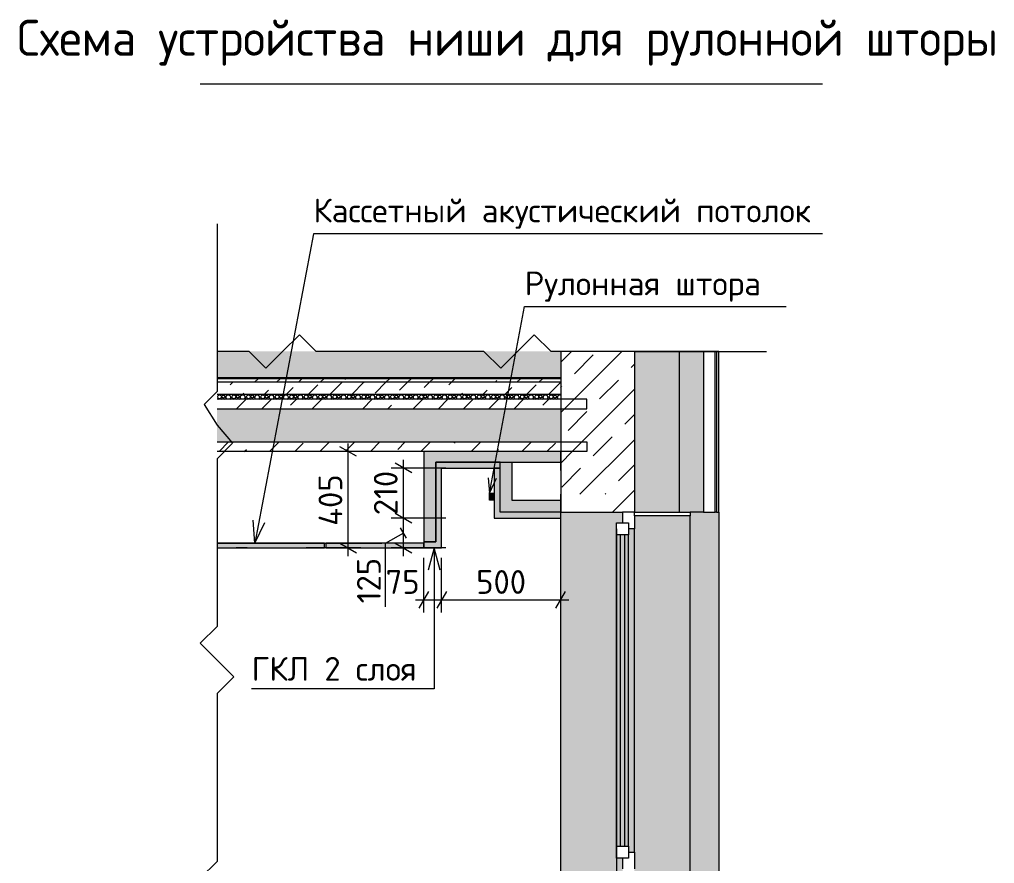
# Model space of a CAD drawing. Header units: millimetres. Extents: x -13069 to 207500, y -71366 to 56785.
# Drawn here: x 174235 to 182426, y -20155 to -13065 of the extents above; entities that cross this region are included whole.
import ezdxf

# ---------------------------------------------------------------- set-up
doc = ezdxf.new("R2010")
doc.units = ezdxf.units.MM
for name, color, linetype, true_color in [('PDF _Геометрия', 7, 'Continuous', 0x999999), ('PDF _зоны-номер помещения', 7, 'Continuous', 0xffffff), ('PDF _Сплошная заливка', 7, 'Continuous', 0xffffff)]:
    doc.layers.add(name, color=color, linetype=linetype, true_color=true_color)
doc.layers.add('PDF _Текст', color=7, linetype='Continuous')
doc.styles.add('PDF GOST Common', font='GOST_Common.ttf')
doc.styles.add('PDF ISOCPEUR', font='isocpeur.ttf')

msp = doc.modelspace()

# ---------------------------------------------------------------- hatches: boundary and pattern name
at = {"layer": 'PDF _Сплошная заливка', "transparency": 33554559}
for points in [[(178781.724, -16694.159), (178781.724, -16783.558), (177731.822, -16783.558), (177731.822, -17453.858), (177631.62, -17453.858), (177631.62, -16694.159)], [(178781.724, -17203.559), (178272.422, -17203.559), (178272.422, -16784.156), (178371.72, -16783.96), (178372.123, -17104.261), (178781.724, -17104.358)], [(178781.724, -21129.261), (178781.724, -17203.559), (179301.121, -17203.559), (179301.121, -17293.458), (179251.121, -17293.458), (179251.121, -20110.358), (179301.121, -20110.358), (179301.121, -21129.261)], [(179910.423, -21119.257), (179910.423, -21085.956), (179870.524, -21084.656), (179870.524, -17233.558), (179870.524, -17203.559), (180080.32, -17203.559), (180080.32, -21129.261), (179780.619, -21129.261), (179780.619, -21119.257)]]:
    msp.add_hatch(color=256, dxfattribs=at).paths.add_polyline_path(points)
at = {"layer": 'PDF _Сплошная заливка', "true_color": 0xcccccc, "transparency": 33554559}
for points in [[(178272.422, -16783.558), (178272.422, -16833.46), (177781.724, -16833.46), (177781.724, -17504.157), (177631.62, -17504.157), (177631.62, -17453.956), (177731.822, -17453.956), (177731.822, -16783.558)], [(178222.325, -17203.559), (178222.325, -16833.46), (178272.422, -16833.46), (178272.422, -17203.559), (178781.724, -17203.559), (178781.724, -17253.858), (178222.325, -17253.858)]]:
    msp.add_hatch(color=254, dxfattribs=at).paths.add_polyline_path(points)

# ---------------------------------------------------------------- linework, layer by layer
at = {"layer": 'PDF _Геометрия', "lineweight": 20}
for points in [[(175895.323, -14781.36), (175895.323, -16190.857), (175787.425, -16298.755), (175895.323, -16472.761), (176025.224, -16624.756), (175895.323, -16754.658), (175895.323, -18164.258), (175754.319, -18305.158), (175895.323, -18446.155), (176036.222, -18587.055), (175895.323, -18728.058), (175895.323, -20137.555), (175754.319, -20278.559), (175895.323, -20419.556), (176036.222, -20560.456), (175895.323, -20701.459), (175895.323, -22110.956), (175754.319, -22251.96), (175895.323, -22392.859), (176036.222, -22533.857), (175895.323, -22674.86), (175895.323, -24084.357)], [(180110.319, -15853.858), (178700.724, -15853.858), (178559.825, -15712.861), (178418.821, -15853.858), (178277.824, -15994.758), (178136.821, -15853.858), (176727.323, -15853.858), (176586.32, -15712.861), (176445.42, -15853.858), (176304.521, -15994.758), (176163.523, -15853.858), (175895.323, -15853.858)], [(178781.724, -16367.158), (178813.725, -16335.059), (178894.224, -16254.658), (179074.021, -16074.86), (179295.024, -15853.858)], [(178781.724, -15943.36), (178871.324, -15853.858)], [(178896.519, -16040.558), (179055.424, -15881.659)], [(179401.023, -15853.858), (180510.124, -15853.858)], [(179975.621, -15854.059), (179975.724, -15853.858)], [(179373.32, -15987.555), (179401.023, -15959.76)], [(176005.821, -16134.156), (176027.22, -16112.861)], [(176210.722, -16112.861), (176240.721, -16082.856)], [(176394.419, -16112.861), (176424.424, -16082.856)], [(176578.123, -16112.861), (176608.024, -16082.856)], [(176661.924, -16212.659), (176740.422, -16134.156)], [(176761.821, -16112.861), (176791.722, -16082.856)], [(176845.42, -16212.659), (176945.323, -16112.861)], [(176968.223, -16089.96), (176975.322, -16082.856)], [(177029.124, -16212.659), (177129.02, -16112.861), (177130.619, -16111.158)], [(177222.422, -16202.961), (177312.724, -16112.861), (177342.619, -16082.856)], [(177429.02, -16180.06), (177496.22, -16112.861), (177526.225, -16082.856)], [(177635.624, -16157.056), (177679.924, -16112.861), (177709.922, -16082.856)], [(177842.32, -16134.156), (177863.523, -16112.861), (177893.522, -16082.856)], [(178230.821, -16112.861), (178246.623, -16097.059)], [(178414.524, -16112.861), (178444.419, -16082.856)], [(178498.222, -16212.659), (178576.823, -16134.156)], [(178598.124, -16112.861), (178628.123, -16082.856)], [(178681.919, -16212.659), (178781.724, -16112.861)], [(179108.421, -16252.46), (179267.32, -16093.555)], [(175920.921, -16214.655), (175912.919, -16219.056), (175904.82, -16214.655)], [(175939.622, -16214.655), (175934.123, -16216.761), (175928.721, -16214.655)], [(175963.822, -16214.655), (175956.523, -16216.657), (175949.321, -16214.655)], [(175984.825, -16214.655), (175979.02, -16217.859), (175973.222, -16214.655)], [(176018.522, -16214.655), (176007.719, -16218.958), (175996.922, -16214.655)], [(176042.021, -16214.655), (176034.019, -16219.056), (176026.023, -16214.655)], [(176060.722, -16214.655), (176055.32, -16216.761), (176049.723, -16214.655)], [(176084.825, -16214.655), (176077.72, -16216.657), (176070.524, -16214.655)], [(176105.821, -16214.655), (176100.12, -16217.859), (176094.322, -16214.655)], [(176110.923, -16212.659), (176120.622, -16202.961)], [(176139.524, -16214.655), (176128.721, -16218.958), (176118.022, -16214.655)], [(176163.121, -16214.655), (176155.119, -16219.056), (176147.02, -16214.655)], [(176181.822, -16214.655), (176176.322, -16216.761), (176170.921, -16214.655)], [(176206.022, -16214.655), (176198.722, -16216.657), (176191.624, -16214.655)], [(176227.024, -16214.655), (176221.22, -16217.859), (176215.422, -16214.655)], [(176260.624, -16214.655), (176249.925, -16218.958), (176239.122, -16214.655)], [(176284.22, -16214.655), (176276.225, -16219.056), (176268.223, -16214.655)], [(176302.922, -16214.655), (176297.422, -16216.761), (176291.923, -16214.655)], [(176294.621, -16212.659), (176327.22, -16180.06)], [(176327.024, -16214.655), (176319.92, -16216.657), (176312.724, -16214.655)], [(176348.02, -16214.655), (176342.32, -16217.859), (176336.521, -16214.655)], [(176381.724, -16214.655), (176371.025, -16218.958), (176360.221, -16214.655)], [(176405.32, -16214.655), (176397.325, -16219.056), (176389.219, -16214.655)], [(176424.021, -16214.655), (176418.522, -16216.761), (176413.121, -16214.655)], [(176448.222, -16214.655), (176440.922, -16216.657), (176433.72, -16214.655)], [(176469.224, -16214.655), (176463.42, -16217.859), (176457.621, -16214.655)], [(176478.123, -16212.659), (176533.824, -16157.056)], [(176502.824, -16214.655), (176492.124, -16218.958), (176481.321, -16214.655)], [(176526.42, -16214.655), (176518.425, -16219.056), (176510.423, -16214.655)], [(176545.121, -16214.655), (176539.622, -16216.761), (176534.123, -16214.655)], [(176569.224, -16214.655), (176562.12, -16216.657), (176554.924, -16214.655)], [(176590.22, -16214.655), (176584.52, -16217.859), (176578.721, -16214.655)], [(176623.924, -16214.655), (176613.224, -16218.958), (176602.421, -16214.655)], [(176647.52, -16214.655), (176639.524, -16219.056), (176631.419, -16214.655)], [(176666.221, -16214.655), (176660.722, -16216.761), (176655.32, -16214.655)], [(176690.422, -16214.655), (176683.219, -16216.657), (176675.92, -16214.655)], [(176711.424, -16214.655), (176705.619, -16217.859), (176699.821, -16214.655)], [(176745.121, -16214.655), (176734.324, -16218.958), (176723.521, -16214.655)], [(176768.62, -16214.655), (176760.624, -16219.056), (176752.623, -16214.655)], [(176787.321, -16214.655), (176781.919, -16216.761), (176776.322, -16214.655)], [(176811.424, -16214.655), (176804.319, -16216.657), (176797.123, -16214.655)], [(176832.524, -16214.655), (176826.719, -16217.859), (176820.921, -16214.655)], [(176866.221, -16214.655), (176855.424, -16218.958), (176844.621, -16214.655)], [(176889.72, -16214.655), (176881.724, -16219.056), (176873.722, -16214.655)], [(176908.421, -16214.655), (176902.922, -16216.761), (176897.52, -16214.655)], [(176932.621, -16214.655), (176925.419, -16216.657), (176918.119, -16214.655)], [(176953.624, -16214.655), (176947.819, -16217.859), (176942.021, -16214.655)], [(176987.223, -16214.655), (176976.524, -16218.958), (176965.721, -16214.655)], [(177010.82, -16214.655), (177002.824, -16219.056), (176994.822, -16214.655)], [(177029.521, -16214.655), (177024.021, -16216.761), (177018.522, -16214.655)], [(177053.624, -16214.655), (177046.519, -16216.657), (177039.323, -16214.655)], [(177074.723, -16214.655), (177068.919, -16217.859), (177063.121, -16214.655)], [(177108.421, -16214.655), (177097.624, -16218.958), (177086.821, -16214.655)], [(177131.919, -16214.655), (177123.924, -16219.056), (177115.922, -16214.655)], [(177150.621, -16214.655), (177145.121, -16216.761), (177139.72, -16214.655)], [(177174.821, -16214.655), (177167.619, -16216.657), (177160.319, -16214.655)], [(177195.823, -16214.655), (177190.025, -16217.859), (177184.22, -16214.655)], [(177229.423, -16214.655), (177218.62, -16218.958), (177207.92, -16214.655)], [(177253.019, -16214.655), (177245.024, -16219.056), (177237.022, -16214.655)], [(177271.72, -16214.655), (177266.221, -16216.761), (177260.722, -16214.655)], [(177295.823, -16214.655), (177288.725, -16216.657), (177281.523, -16214.655)], [(177316.923, -16214.655), (177311.125, -16217.859), (177305.32, -16214.655)], [(177350.621, -16214.655), (177339.823, -16218.958), (177329.02, -16214.655)], [(177374.119, -16214.655), (177366.02, -16219.056), (177358.122, -16214.655)], [(177392.82, -16214.655), (177387.321, -16216.761), (177381.919, -16214.655)], [(177417.021, -16214.655), (177409.825, -16216.657), (177402.623, -16214.655)], [(177438.023, -16214.655), (177432.225, -16217.859), (177426.42, -16214.655)], [(177471.623, -16214.655), (177460.82, -16218.958), (177450.12, -16214.655)], [(177495.219, -16214.655), (177487.223, -16219.056), (177479.124, -16214.655)], [(177514.024, -16214.655), (177508.421, -16216.761), (177503.019, -16214.655)], [(177538.121, -16214.655), (177530.925, -16216.657), (177523.722, -16214.655)], [(177559.123, -16214.655), (177553.324, -16217.859), (177547.52, -16214.655)], [(177592.82, -16214.655), (177582.023, -16218.958), (177571.22, -16214.655)], [(177616.319, -16214.655), (177608.323, -16219.056), (177600.322, -16214.655)], [(177635.02, -16214.655), (177629.624, -16216.761), (177624.119, -16214.655)], [(177659.22, -16214.655), (177652.024, -16216.657), (177644.822, -16214.655)], [(177680.223, -16214.655), (177674.424, -16217.859), (177668.62, -16214.655)], [(177713.822, -16214.655), (177703.019, -16218.958), (177692.32, -16214.655)], [(177737.425, -16214.655), (177729.423, -16219.056), (177721.324, -16214.655)], [(177756.12, -16214.655), (177750.621, -16216.761), (177745.219, -16214.655)], [(177780.32, -16214.655), (177773.02, -16216.657), (177765.922, -16214.655)], [(177801.322, -16214.655), (177795.524, -16217.859), (177789.72, -16214.655)], [(177835.02, -16214.655), (177824.223, -16218.958), (177813.42, -16214.655)], [(177858.525, -16214.655), (177850.523, -16219.056), (177842.521, -16214.655)], [(177877.22, -16214.655), (177871.824, -16216.761), (177866.319, -16214.655)], [(177901.42, -16214.655), (177894.224, -16216.657), (177887.022, -16214.655)], [(177922.422, -16214.655), (177916.624, -16217.859), (177910.923, -16214.655)], [(177956.022, -16214.655), (177945.323, -16218.958), (177934.52, -16214.655)], [(177947.422, -16212.659), (177957.023, -16202.961)], [(177979.624, -16214.655), (177971.623, -16219.056), (177963.523, -16214.655)], [(177998.32, -16214.655), (177992.82, -16216.761), (177987.425, -16214.655)], [(178022.52, -16214.655), (178015.22, -16216.657), (178008.122, -16214.655)], [(178043.522, -16214.655), (178037.724, -16217.859), (178031.919, -16214.655)], [(178077.22, -16214.655), (178066.423, -16218.958), (178055.619, -16214.655)], [(178100.724, -16214.655), (178092.723, -16219.056), (178084.721, -16214.655)], [(178119.419, -16214.655), (178114.024, -16216.761), (178108.525, -16214.655)], [(178143.62, -16214.655), (178136.424, -16216.657), (178129.222, -16214.655)], [(178130.925, -16212.659), (178163.621, -16180.06)], [(178164.622, -16214.655), (178158.824, -16217.859), (178153.123, -16214.655)], [(178198.32, -16214.655), (178187.522, -16218.958), (178176.719, -16214.655)], [(178221.922, -16214.655), (178213.822, -16219.056), (178205.723, -16214.655)], [(178240.623, -16214.655), (178235.02, -16216.761), (178229.624, -16214.655)], [(178264.72, -16214.655), (178257.524, -16216.657), (178250.322, -16214.655)], [(178285.722, -16214.655), (178279.924, -16217.859), (178274.119, -16214.655)], [(178319.419, -16214.655), (178308.622, -16218.958), (178297.819, -16214.655)], [(178314.622, -16212.659), (178370.323, -16157.056)], [(178342.924, -16214.655), (178334.922, -16219.056), (178326.921, -16214.655)], [(178361.619, -16214.655), (178356.224, -16216.761), (178350.724, -16214.655)], [(178385.82, -16214.655), (178378.624, -16216.657), (178371.421, -16214.655)], [(178406.822, -16214.655), (178401.023, -16217.859), (178395.323, -16214.655)], [(178440.519, -16214.655), (178429.722, -16218.958), (178418.919, -16214.655)], [(178464.024, -16214.655), (178456.022, -16219.056), (178448.02, -16214.655)], [(178482.719, -16214.655), (178477.22, -16216.761), (178471.824, -16214.655)], [(178506.919, -16214.655), (178499.723, -16216.657), (178492.521, -16214.655)], [(178527.922, -16214.655), (178522.123, -16217.859), (178516.319, -16214.655)], [(178561.619, -16214.655), (178550.822, -16218.958), (178540.025, -16214.655)], [(178585.124, -16214.655), (178577.122, -16219.056), (178569.12, -16214.655)], [(178603.819, -16214.655), (178598.423, -16216.761), (178592.82, -16214.655)], [(178628.019, -16214.655), (178620.823, -16216.657), (178613.621, -16214.655)], [(178649.021, -16214.655), (178643.223, -16217.859), (178637.522, -16214.655)], [(178682.719, -16214.655), (178671.922, -16218.958), (178661.125, -16214.655)], [(178706.224, -16214.655), (178698.222, -16219.056), (178690.22, -16214.655)], [(178724.925, -16214.655), (178719.419, -16216.761), (178714.024, -16214.655)], [(178749.119, -16214.655), (178741.923, -16216.657), (178734.721, -16214.655)], [(178770.121, -16214.655), (178764.421, -16217.859), (178758.525, -16214.655)], [(178781.724, -16155.256), (178790.519, -16146.46)], [(178781.724, -16790.955), (178878.52, -16694.159), (178958.921, -16613.758), (179401.023, -16171.656)], [(175896.623, -16248.957), (175908.024, -16254.658)], [(175934.922, -16254.658), (175947.721, -16248.06), (175960.52, -16254.658)], [(175975.822, -16254.658), (175969.023, -16239.46), (175975.022, -16225.055), (175989.421, -16219.056), (176003.819, -16225.055), (176009.825, -16239.46), (176003.019, -16254.658)], [(176006.321, -16254.658), (176017.723, -16248.957), (176029.124, -16254.658)], [(176056.022, -16254.658), (176068.821, -16248.06), (176081.724, -16254.658)], [(176059.123, -16335.059), (176139.524, -16254.658)], [(176096.922, -16254.658), (176090.123, -16239.46), (176096.122, -16225.055), (176110.52, -16219.056), (176124.925, -16225.055), (176130.925, -16239.46), (176124.119, -16254.658)], [(176127.421, -16254.658), (176138.822, -16248.957), (176150.224, -16254.658)], [(176177.122, -16254.658), (176189.921, -16248.06), (176202.72, -16254.658)], [(176218.022, -16254.658), (176211.222, -16239.46), (176217.222, -16225.055), (176231.62, -16219.056), (176246.025, -16225.055), (176252.024, -16239.46), (176245.219, -16254.658)], [(176248.625, -16254.658), (176259.922, -16248.957), (176271.324, -16254.658)], [(176271.025, -16335.059), (176351.524, -16254.658)], [(176298.222, -16254.658), (176311.125, -16248.06), (176323.924, -16254.658)], [(176339.122, -16254.658), (176332.322, -16239.46), (176338.322, -16225.055), (176352.72, -16219.056), (176367.124, -16225.055), (176373.124, -16239.46), (176366.319, -16254.658)], [(176369.621, -16254.658), (176381.022, -16248.957), (176392.424, -16254.658)], [(176419.322, -16254.658), (176432.121, -16248.06), (176444.92, -16254.658)], [(176460.221, -16254.658), (176453.422, -16239.46), (176459.422, -16225.055), (176473.82, -16219.056), (176488.224, -16225.055), (176494.224, -16239.46), (176487.425, -16254.658)], [(176490.824, -16254.658), (176502.122, -16248.957), (176513.523, -16254.658)], [(176512.62, -16305.457), (176563.322, -16254.658)], [(176540.422, -16254.658), (176553.324, -16248.06), (176566.124, -16254.658)], [(176581.321, -16254.658), (176574.522, -16239.46), (176580.522, -16225.055), (176594.92, -16219.056), (176609.324, -16225.055), (176615.324, -16239.46), (176608.525, -16254.658)], [(176611.821, -16254.658), (176623.222, -16248.957), (176634.623, -16254.658)], [(176661.521, -16254.658), (176674.321, -16248.06), (176687.12, -16254.658)], [(176694.822, -16335.059), (176775.224, -16254.658)], [(176702.421, -16254.658), (176695.622, -16239.46), (176701.622, -16225.055), (176716.02, -16219.056), (176730.424, -16225.055), (176736.424, -16239.46), (176729.624, -16254.658)], [(176733.024, -16254.658), (176744.322, -16248.957), (176755.723, -16254.658)], [(176782.621, -16254.658), (176795.524, -16248.06), (176808.219, -16254.658)], [(176823.521, -16254.658), (176816.722, -16239.46), (176822.721, -16225.055), (176837.12, -16219.056), (176851.524, -16225.055), (176857.524, -16239.46), (176850.724, -16254.658)], [(176854.02, -16254.658), (176865.519, -16248.957), (176876.823, -16254.658)], [(176903.721, -16254.658), (176916.52, -16248.06), (176929.423, -16254.658)], [(176944.621, -16254.658), (176937.822, -16239.46), (176943.821, -16225.055), (176958.219, -16219.056), (176972.624, -16225.055), (176978.624, -16239.46), (176971.824, -16254.658)], [(176975.224, -16254.658), (176986.521, -16248.957), (176997.923, -16254.658)], [(177024.821, -16254.658), (177037.724, -16248.06), (177050.419, -16254.658)], [(177065.721, -16254.658), (177058.921, -16239.46), (177064.921, -16225.055), (177079.319, -16219.056), (177093.724, -16225.055), (177099.723, -16239.46), (177092.924, -16254.658)], [(177096.22, -16254.658), (177107.719, -16248.957), (177119.023, -16254.658)], [(177118.522, -16335.059), (177199.021, -16254.658)], [(177145.921, -16254.658), (177158.72, -16248.06), (177171.623, -16254.658)], [(177186.821, -16254.658), (177180.021, -16239.46), (177186.021, -16225.055), (177200.419, -16219.056), (177214.823, -16225.055), (177220.823, -16239.46), (177214.024, -16254.658)], [(177217.424, -16254.658), (177228.721, -16248.957), (177240.123, -16254.658)], [(177267.124, -16254.658), (177279.924, -16248.06), (177292.619, -16254.658)], [(177307.92, -16254.658), (177301.121, -16239.46), (177307.121, -16225.055), (177321.519, -16219.056), (177335.923, -16225.055), (177341.923, -16239.46), (177335.124, -16254.658)], [(177338.42, -16254.658), (177349.925, -16248.957), (177361.222, -16254.658)], [(177388.121, -16254.658), (177400.92, -16248.06), (177413.822, -16254.658)], [(177429.02, -16254.658), (177422.221, -16239.46), (177428.221, -16225.055), (177442.619, -16219.056), (177457.023, -16225.055), (177463.023, -16239.46), (177456.224, -16254.658)], [(177459.623, -16254.658), (177470.921, -16248.957), (177482.42, -16254.658)], [(177509.324, -16254.658), (177522.123, -16248.06), (177534.825, -16254.658)], [(177542.424, -16335.059), (177622.819, -16254.658)], [(177550.12, -16254.658), (177543.321, -16239.46), (177549.321, -16225.055), (177563.725, -16219.056), (177578.123, -16225.055), (177584.123, -16239.46), (177577.323, -16254.658)], [(177580.723, -16254.658), (177592.124, -16248.957), (177603.422, -16254.658)], [(177630.32, -16254.658), (177643.119, -16248.06), (177656.022, -16254.658)], [(177671.22, -16254.658), (177664.421, -16239.46), (177670.42, -16225.055), (177684.825, -16219.056), (177699.223, -16225.055), (177705.223, -16239.46), (177698.423, -16254.658)], [(177701.823, -16254.658), (177713.121, -16248.957), (177724.522, -16254.658)], [(177751.524, -16254.658), (177764.219, -16248.06), (177777.024, -16254.658)], [(177754.319, -16335.059), (177834.825, -16254.658)], [(177792.32, -16254.658), (177785.52, -16239.46), (177791.52, -16225.055), (177805.925, -16219.056), (177820.323, -16225.055), (177826.322, -16239.46), (177819.523, -16254.658)], [(177822.923, -16254.658), (177834.324, -16248.957), (177845.622, -16254.658)], [(177872.52, -16254.658), (177885.423, -16248.06), (177898.222, -16254.658)], [(177913.42, -16254.658), (177906.724, -16239.46), (177912.62, -16225.055), (177927.024, -16219.056), (177941.423, -16225.055), (177947.422, -16239.46), (177940.623, -16254.658)], [(177944.023, -16254.658), (177955.32, -16248.957), (177966.722, -16254.658)], [(177966.221, -16335.059), (178046.623, -16254.658)], [(177993.724, -16254.658), (178006.419, -16248.06), (178019.224, -16254.658)], [(178034.52, -16254.658), (178027.72, -16239.46), (178033.72, -16225.055), (178048.124, -16219.056), (178062.522, -16225.055), (178068.522, -16239.46), (178061.723, -16254.658)], [(178065.123, -16254.658), (178076.524, -16248.957), (178087.822, -16254.658)], [(178114.72, -16254.658), (178127.623, -16248.06), (178140.422, -16254.658)], [(178155.619, -16254.658), (178148.924, -16239.46), (178154.82, -16225.055), (178169.224, -16219.056), (178183.622, -16225.055), (178189.622, -16239.46), (178182.823, -16254.658)], [(178178.123, -16335.059), (178258.525, -16254.658)], [(178186.222, -16254.658), (178197.52, -16248.957), (178208.921, -16254.658)], [(178235.82, -16254.658), (178248.625, -16248.06), (178261.424, -16254.658)], [(178276.719, -16254.658), (178269.92, -16239.46), (178275.92, -16225.055), (178290.324, -16219.056), (178304.722, -16225.055), (178310.722, -16239.46), (178303.923, -16254.658)], [(178307.322, -16254.658), (178318.62, -16248.957), (178330.021, -16254.658)], [(178356.919, -16254.658), (178369.822, -16248.06), (178382.621, -16254.658)], [(178389.921, -16335.059), (178470.42, -16254.658)], [(178397.819, -16254.658), (178391.124, -16239.46), (178397.02, -16225.055), (178411.521, -16219.056), (178425.822, -16225.055), (178431.822, -16239.46), (178425.022, -16254.658)], [(178428.422, -16254.658), (178439.823, -16248.957), (178451.121, -16254.658)], [(178478.019, -16254.658), (178490.824, -16248.06), (178503.721, -16254.658)], [(178518.919, -16254.658), (178512.12, -16239.46), (178518.119, -16225.055), (178532.524, -16219.056), (178547.02, -16225.055), (178552.922, -16239.46), (178546.122, -16254.658)], [(178549.522, -16254.658), (178560.82, -16248.957), (178572.221, -16254.658)], [(178599.119, -16254.658), (178612.022, -16248.06), (178624.821, -16254.658)], [(178631.62, -16305.457), (178682.322, -16254.658)], [(178640.025, -16254.658), (178633.323, -16239.46), (178639.219, -16225.055), (178653.721, -16219.056), (178668.022, -16225.055), (178674.021, -16239.46), (178667.222, -16254.658)], [(178670.622, -16254.658), (178682.023, -16248.957), (178693.321, -16254.658)], [(178720.219, -16254.658), (178733.024, -16248.06), (178745.921, -16254.658)], [(178761.125, -16254.658), (178754.319, -16239.46), (178760.319, -16225.055), (178774.723, -16219.056), (178781.724, -16220.356)], [(177330.522, -16335.059), (177360.221, -16305.457)], [(178843.522, -16517.359), (179002.421, -16358.356)], [(179320.219, -16464.356), (179401.023, -16383.558)], [(175912.022, -16694.159), (175992.424, -16613.758)], [(176335.722, -16694.159), (176416.221, -16613.758)], [(176547.721, -16694.159), (176618.522, -16623.255)], [(176759.52, -16694.159), (176840.025, -16613.758)], [(176971.421, -16694.159), (177051.921, -16613.758)], [(177183.323, -16694.159), (177263.822, -16613.758)], [(177413.121, -16676.258), (177475.621, -16613.758)], [(177607.121, -16694.159), (177687.62, -16613.758)], [(177889.921, -16623.255), (177899.522, -16613.758)], [(178030.925, -16694.159), (178111.424, -16613.758)], [(178454.722, -16694.159), (178535.221, -16613.758)], [(178666.624, -16694.159), (178737.522, -16623.255)], [(178942.723, -17053.76), (179401.023, -16595.46)], [(179055.424, -16729.261), (179214.323, -16570.258)], [(176123.82, -16694.159), (176141.722, -16676.258)], [(178242.82, -16694.159), (178260.722, -16676.258)], [(178790.519, -16994.056), (178949.424, -16835.157)], [(179267.32, -16941.157), (179401.023, -16807.355)], [(179216.624, -17203.559), (179401.023, -17019.257)], [(179154.624, -17053.76), (179161.32, -17047.059)]]:
    msp.add_lwpolyline(points, dxfattribs=at)
at = {"layer": 'PDF _Геометрия', "color": 7, "lineweight": 13}
for points in [[(180980.424, -14864.557), (176705.223, -14864.557), (176212.822, -17463.856), (176198.423, -17271.058)], [(178172.819, -16914.258), (178182.524, -17043.158), (178479.124, -15477.057), (180676.622, -15477.057)], [(178781.724, -15853.858), (178781.724, -16074.86), (178781.724, -16080.86), (178781.724, -16082.856), (178781.724, -16112.861), (178781.724, -16212.659)], [(179401.023, -15853.858), (179401.023, -16074.86), (179401.023, -17203.559), (179301.121, -17203.559)], [(179870.524, -21084.656), (179870.524, -17233.558), (179401.023, -17233.558), (179401.023, -17203.559), (179780.619, -17203.559), (179780.619, -16074.86), (179780.619, -15853.858)], [(179980.424, -15853.858), (179980.424, -17203.559), (180080.32, -17203.559), (180080.32, -16074.86), (180080.32, -15853.858)], [(180090.324, -15853.858), (180090.324, -16074.86), (180090.324, -17203.559), (180110.319, -17203.559), (180110.319, -16074.86), (180110.319, -15853.858)], [(178781.724, -16074.86), (175895.323, -16074.86)], [(178781.724, -16080.86), (175895.323, -16080.86)], [(178781.724, -16082.856), (175895.323, -16082.856)], [(178781.724, -16112.861), (175895.323, -16112.861)], [(175895.323, -16212.659), (178781.724, -16212.659), (178781.724, -16214.655), (178781.724, -16254.658), (178781.724, -17203.559), (179301.121, -17203.559), (179301.121, -17293.458), (179351.121, -17293.458), (179351.121, -17343.458), (179351.121, -17393.36)], [(178781.724, -16214.655), (175895.323, -16214.655)], [(175895.323, -16335.059), (179001.42, -16335.059), (179001.42, -16254.658), (178781.724, -16254.658), (175895.323, -16254.658)], [(175895.323, -16613.758), (179001.42, -16613.758), (179001.42, -16694.159), (175895.323, -16694.159)], [(176997.422, -17572.657), (176997.422, -17504.157), (176997.422, -16694.159), (176997.422, -16625.66)], [(177102.525, -16694.159), (176643.425, -16694.159)], [(177067.424, -16734.656), (176927.323, -16653.76)], [(178781.724, -16694.159), (177631.62, -16694.159), (177631.62, -17455.06)], [(177461.924, -17572.657), (177461.924, -17504.157), (177461.924, -17253.858), (177461.924, -16833.46), (177461.924, -16764.96)], [(177731.822, -16783.558), (177731.822, -17453.956), (177631.62, -17453.956), (177731.822, -17453.956), (177731.822, -16783.558), (177731.822, -17433.96)], [(177631.62, -17453.858), (177631.62, -17504.157), (177781.724, -17504.157), (177781.724, -16833.46), (178272.422, -16833.46), (178272.422, -16783.558), (177731.822, -16783.558)], [(177731.822, -16783.558), (178781.724, -16783.558)], [(179401.023, -23289.46), (179401.023, -22667.56), (179401.023, -21129.261), (179301.121, -21129.261), (178781.724, -21129.261), (178781.724, -17203.559), (178272.422, -17203.559), (178272.422, -16833.46), (178222.325, -16833.46), (178222.325, -17203.559), (178222.325, -17253.858), (178781.724, -17253.858), (178781.724, -17203.559), (178272.422, -17203.559), (178272.422, -16784.156), (178371.72, -16783.96), (178372.123, -17104.261), (178781.724, -17104.358), (178781.724, -17203.559)], [(178781.724, -16853.455), (178781.724, -16803.559), (178781.724, -16714.161)], [(177815.922, -16833.46), (177356.822, -16833.46)], [(177532.023, -16873.957), (177391.819, -16793.061)], [(177731.822, -17453.956), (177631.62, -17453.956), (177631.62, -17504.157), (177781.724, -17504.157), (177781.724, -16833.46)], [(178182.524, -17043.158), (178243.223, -16917.158)], [(179251.121, -17343.458), (179251.121, -21129.358), (179287.223, -21129.358), (179173.222, -21269.159), (178781.724, -21269.159), (178781.724, -17053.76)], [(177815.922, -17253.858), (177356.822, -17253.858)], [(177391.819, -17213.355), (177532.023, -17294.257)], [(179401.023, -17233.558), (179401.023, -17343.458)], [(179780.619, -17203.559), (179870.524, -17203.559), (179870.524, -17233.558)], [(179980.424, -17203.559), (179870.524, -17203.559)], [(180090.324, -17203.559), (180080.32, -17203.559)], [(180110.319, -17203.559), (180110.319, -21129.261), (180090.324, -21129.261), (180090.324, -22667.56), (180090.324, -23289.46)], [(176212.822, -17463.856), (176296.72, -17289.655)], [(177486.924, -17422.358), (177436.924, -17335.657)], [(179301.121, -20110.358), (179251.121, -20110.358), (179251.121, -20010.456), (179251.121, -20009.559), (179251.121, -19996.857), (179251.121, -19925.855), (179251.121, -19812.36), (179251.121, -19741.358), (179251.121, -19627.857), (179251.121, -19556.861), (179251.121, -19484.357), (179251.121, -17919.556), (179251.121, -17847.059), (179251.121, -17776.056), (179251.121, -17662.555), (179251.121, -17591.559), (179251.121, -17478.058), (179251.121, -17407.056), (179251.121, -17394.361), (179251.121, -17393.36), (179251.121, -17293.458), (179301.121, -17293.458)], [(179351.121, -20010.456), (179351.121, -20060.456), (179401.023, -20060.456), (179401.023, -17343.458), (179351.121, -17343.458)], [(177461.924, -17378.956), (177308.525, -17467.56), (177308.525, -17561.457), (177308.525, -17998.255)], [(179251.121, -20010.456), (179351.121, -20010.456), (179351.121, -20009.559), (179351.121, -19996.857), (179351.121, -19925.855), (179351.121, -19812.36), (179351.121, -19741.358), (179351.121, -19627.857), (179351.121, -19556.861), (179351.121, -19484.357), (179351.121, -17919.556), (179351.121, -17847.059), (179351.121, -17776.056), (179351.121, -17662.555), (179351.121, -17591.559), (179351.121, -17478.058), (179351.121, -17407.056), (179351.121, -17394.361), (179351.121, -17393.36), (179251.121, -17393.36)], [(179281.12, -17393.36), (179281.12, -20010.456)], [(179321.122, -20010.456), (179321.122, -17393.36)], [(175895.323, -17504.157), (176798.124, -17504.157), (176798.124, -17463.856), (175895.323, -17463.856), (177279.521, -17463.856)], [(176149.119, -17504.157), (176055.424, -17504.157)], [(177769.322, -17690.955), (177719.224, -17504.157), (177719.224, -18688.056), (177564.323, -18688.056), (176185.82, -18688.056)], [(177102.525, -17504.157), (176643.425, -17504.157)], [(176927.323, -17463.66), (177067.424, -17544.556)], [(177815.922, -17504.157), (177356.822, -17504.157)], [(177391.819, -17463.66), (177532.023, -17544.556)], [(177719.224, -17504.157), (177669.224, -17690.955)], [(177631.62, -18045.46), (177631.62, -17586.359)], [(177781.724, -18045.46), (177781.724, -17586.359)], [(178781.724, -18045.46), (178781.724, -17586.359)], [(177672.02, -17870.258), (177591.124, -18010.358)], [(177822.221, -17870.258), (177741.221, -18010.358)], [(178741.221, -18010.358), (178822.221, -17870.258)], [(177563.121, -17940.357), (177631.62, -17940.357), (177781.724, -17940.357), (178781.724, -17940.357), (178850.322, -17940.357)], [(179351.121, -20060.456), (179351.121, -20110.358), (179301.121, -20110.358), (179301.121, -20200.257)], [(179401.023, -20060.456), (179401.023, -20200.257)]]:
    msp.add_lwpolyline(points, dxfattribs=at)
at = {"layer": 'PDF _Геометрия', "lineweight": 20}
for points in [[(175931.919, -16235.358), (175927.323, -16246.558), (175916.124, -16251.258), (175904.82, -16246.558), (175900.224, -16235.358), (175904.82, -16224.061), (175916.124, -16219.459), (175927.323, -16224.061)], [(175960.82, -16232.355), (175957.121, -16241.456), (175948.124, -16245.16), (175939.024, -16241.456), (175935.319, -16232.355), (175939.024, -16223.359), (175948.124, -16219.66), (175957.121, -16223.359)], [(176053.123, -16235.358), (176048.423, -16246.558), (176037.223, -16251.258), (176026.023, -16246.558), (176021.324, -16235.358), (176026.023, -16224.061), (176037.223, -16219.459), (176048.423, -16224.061)], [(176081.919, -16232.355), (176078.221, -16241.456), (176069.224, -16245.16), (176060.221, -16241.456), (176056.419, -16232.355), (176060.221, -16223.359), (176069.224, -16219.66), (176078.221, -16223.359)], [(176174.119, -16235.358), (176169.523, -16246.558), (176158.323, -16251.258), (176147.02, -16246.558), (176142.424, -16235.358), (176147.02, -16224.061), (176158.323, -16219.459), (176169.523, -16224.061)], [(176203.019, -16232.355), (176199.321, -16241.456), (176190.324, -16245.16), (176181.224, -16241.456), (176177.525, -16232.355), (176181.224, -16223.359), (176190.324, -16219.66), (176199.321, -16223.359)], [(176295.323, -16235.358), (176290.623, -16246.558), (176279.423, -16251.258), (176268.223, -16246.558), (176263.523, -16235.358), (176268.223, -16224.061), (176279.423, -16219.459), (176290.623, -16224.061)], [(176324.223, -16232.355), (176320.42, -16241.456), (176311.424, -16245.16), (176302.421, -16241.456), (176298.625, -16232.355), (176302.421, -16223.359), (176311.424, -16219.66), (176320.42, -16223.359)], [(176416.423, -16235.358), (176411.723, -16246.558), (176400.523, -16251.258), (176389.219, -16246.558), (176384.623, -16235.358), (176389.219, -16224.061), (176400.523, -16219.459), (176411.723, -16224.061)], [(176445.219, -16232.355), (176441.52, -16241.456), (176432.524, -16245.16), (176423.423, -16241.456), (176419.725, -16232.355), (176423.423, -16223.359), (176432.524, -16219.66), (176441.52, -16223.359)], [(176537.522, -16235.358), (176532.823, -16246.558), (176521.623, -16251.258), (176510.423, -16246.558), (176505.723, -16235.358), (176510.423, -16224.061), (176521.623, -16219.459), (176532.823, -16224.061)], [(176566.423, -16232.355), (176562.62, -16241.456), (176553.52, -16245.16), (176544.621, -16241.456), (176540.824, -16232.355), (176544.621, -16223.359), (176553.52, -16219.66), (176562.62, -16223.359)], [(176658.622, -16235.358), (176653.923, -16246.558), (176642.723, -16251.258), (176631.419, -16246.558), (176626.823, -16235.358), (176631.419, -16224.061), (176642.723, -16219.459), (176653.923, -16224.061)], [(176687.425, -16232.355), (176683.72, -16241.456), (176674.723, -16245.16), (176665.623, -16241.456), (176661.924, -16232.355), (176665.623, -16223.359), (176674.723, -16219.66), (176683.72, -16223.359)], [(176779.722, -16235.358), (176775.022, -16246.558), (176763.822, -16251.258), (176752.623, -16246.558), (176747.923, -16235.358), (176752.623, -16224.061), (176763.822, -16219.459), (176775.022, -16224.061)], [(176808.622, -16232.355), (176804.82, -16241.456), (176795.719, -16245.16), (176786.821, -16241.456), (176783.024, -16232.355), (176786.821, -16223.359), (176795.719, -16219.66), (176804.82, -16223.359)], [(176900.822, -16235.358), (176896.122, -16246.558), (176884.922, -16251.258), (176873.722, -16246.558), (176869.023, -16235.358), (176873.722, -16224.061), (176884.922, -16219.459), (176896.122, -16224.061)], [(176929.624, -16232.355), (176925.92, -16241.456), (176916.923, -16245.16), (176907.823, -16241.456), (176904.124, -16232.355), (176907.823, -16223.359), (176916.923, -16219.66), (176925.92, -16223.359)], [(177021.922, -16235.358), (177017.222, -16246.558), (177006.022, -16251.258), (176994.822, -16246.558), (176990.123, -16235.358), (176994.822, -16224.061), (177006.022, -16219.459), (177017.222, -16224.061)], [(177050.822, -16232.355), (177047.02, -16241.456), (177037.919, -16245.16), (177028.923, -16241.456), (177025.224, -16232.355), (177028.923, -16223.359), (177037.919, -16219.66), (177047.02, -16223.359)], [(177143.022, -16235.358), (177138.322, -16246.558), (177127.122, -16251.258), (177115.922, -16246.558), (177111.222, -16235.358), (177115.922, -16224.061), (177127.122, -16219.459), (177138.322, -16224.061)], [(177171.824, -16232.355), (177168.119, -16241.456), (177159.123, -16245.16), (177150.022, -16241.456), (177146.324, -16232.355), (177150.022, -16223.359), (177159.123, -16219.66), (177168.119, -16223.359)], [(177264.122, -16235.358), (177259.422, -16246.558), (177248.222, -16251.258), (177237.022, -16246.558), (177232.322, -16235.358), (177237.022, -16224.061), (177248.222, -16219.459), (177259.422, -16224.061)], [(177293.022, -16232.355), (177289.219, -16241.456), (177280.223, -16245.16), (177271.22, -16241.456), (177267.424, -16232.355), (177271.22, -16223.359), (177280.223, -16219.66), (177289.219, -16223.359)], [(177385.221, -16235.358), (177380.619, -16246.558), (177369.322, -16251.258), (177358.122, -16246.558), (177353.422, -16235.358), (177358.122, -16224.061), (177369.322, -16219.459), (177380.619, -16224.061)], [(177414.024, -16232.355), (177410.319, -16241.456), (177401.322, -16245.16), (177392.32, -16241.456), (177388.523, -16232.355), (177392.32, -16223.359), (177401.322, -16219.66), (177410.319, -16223.359)], [(177506.321, -16235.358), (177501.622, -16246.558), (177490.422, -16251.258), (177479.222, -16246.558), (177474.522, -16235.358), (177479.222, -16224.061), (177490.422, -16219.459), (177501.622, -16224.061)], [(177535.221, -16232.355), (177531.419, -16241.456), (177522.422, -16245.16), (177513.322, -16241.456), (177509.623, -16232.355), (177513.322, -16223.359), (177522.422, -16219.66), (177531.419, -16223.359)], [(177627.421, -16235.358), (177622.819, -16246.558), (177611.521, -16251.258), (177600.322, -16246.558), (177595.622, -16235.358), (177600.322, -16224.061), (177611.521, -16219.459), (177622.819, -16224.061)], [(177656.224, -16232.355), (177652.525, -16241.456), (177643.522, -16245.16), (177634.52, -16241.456), (177630.723, -16232.355), (177634.52, -16223.359), (177643.522, -16219.66), (177652.525, -16223.359)], [(177748.521, -16235.358), (177743.821, -16246.558), (177732.621, -16251.258), (177721.421, -16246.558), (177716.722, -16235.358), (177721.421, -16224.061), (177732.621, -16219.459), (177743.821, -16224.061)], [(177777.421, -16232.355), (177773.625, -16241.456), (177764.622, -16245.16), (177755.522, -16241.456), (177751.823, -16232.355), (177755.522, -16223.359), (177764.622, -16219.66), (177773.625, -16223.359)], [(177869.621, -16235.358), (177865.025, -16246.558), (177853.721, -16251.258), (177842.521, -16246.558), (177837.822, -16235.358), (177842.521, -16224.061), (177853.721, -16219.459), (177865.025, -16224.061)], [(177898.521, -16232.355), (177894.725, -16241.456), (177885.722, -16245.16), (177876.719, -16241.456), (177872.923, -16232.355), (177876.719, -16223.359), (177885.722, -16219.66), (177894.725, -16223.359)], [(177990.721, -16235.358), (177986.021, -16246.558), (177974.821, -16251.258), (177963.621, -16246.558), (177958.921, -16235.358), (177963.621, -16224.061), (177974.821, -16219.459), (177986.021, -16224.061)], [(178019.621, -16232.355), (178015.824, -16241.456), (178006.822, -16245.16), (177997.721, -16241.456), (177994.023, -16232.355), (177997.721, -16223.359), (178006.822, -16219.66), (178015.824, -16223.359)], [(178111.821, -16235.358), (178107.225, -16246.558), (178095.921, -16251.258), (178084.721, -16246.558), (178080.119, -16235.358), (178084.721, -16224.061), (178095.921, -16219.459), (178107.225, -16224.061)], [(178140.721, -16232.355), (178136.924, -16241.456), (178127.922, -16245.16), (178118.919, -16241.456), (178115.22, -16232.355), (178118.919, -16223.359), (178127.922, -16219.66), (178136.924, -16223.359)], [(178232.92, -16235.358), (178228.221, -16246.558), (178217.021, -16251.258), (178205.821, -16246.558), (178201.121, -16235.358), (178205.821, -16224.061), (178217.021, -16219.459), (178228.221, -16224.061)], [(178261.723, -16232.355), (178258.024, -16241.456), (178249.021, -16245.16), (178239.921, -16241.456), (178236.222, -16232.355), (178239.921, -16223.359), (178249.021, -16219.66), (178258.024, -16223.359)], [(178354.02, -16235.358), (178349.424, -16246.558), (178338.121, -16251.258), (178326.921, -16246.558), (178322.325, -16235.358), (178326.921, -16224.061), (178338.121, -16219.459), (178349.424, -16224.061)], [(178382.92, -16232.355), (178379.222, -16241.456), (178370.121, -16245.16), (178361.125, -16241.456), (178357.322, -16232.355), (178361.125, -16223.359), (178370.121, -16219.66), (178379.222, -16223.359)], [(178475.12, -16235.358), (178470.42, -16246.558), (178459.22, -16251.258), (178448.02, -16246.558), (178443.321, -16235.358), (178448.02, -16224.061), (178459.22, -16219.459), (178470.42, -16224.061)], [(178503.923, -16232.355), (178500.224, -16241.456), (178491.221, -16245.16), (178482.121, -16241.456), (178478.422, -16232.355), (178482.121, -16223.359), (178491.221, -16219.66), (178500.224, -16223.359)], [(178596.22, -16235.358), (178591.624, -16246.558), (178580.32, -16251.258), (178569.12, -16246.558), (178564.524, -16235.358), (178569.12, -16224.061), (178580.32, -16219.459), (178591.624, -16224.061)], [(178625.12, -16232.355), (178621.421, -16241.456), (178612.321, -16245.16), (178603.324, -16241.456), (178599.522, -16232.355), (178603.324, -16223.359), (178612.321, -16219.66), (178621.421, -16223.359)], [(178717.32, -16235.358), (178712.62, -16246.558), (178701.42, -16251.258), (178690.22, -16246.558), (178685.52, -16235.358), (178690.22, -16224.061), (178701.42, -16219.459), (178712.62, -16224.061)], [(178746.22, -16232.355), (178742.424, -16241.456), (178733.421, -16245.16), (178724.321, -16241.456), (178720.622, -16232.355), (178724.321, -16223.359), (178733.421, -16219.66), (178742.424, -16223.359)]]:
    msp.add_lwpolyline(points, close=True, dxfattribs=at)
at = {"layer": 'PDF _Геометрия', "color": 7, "lineweight": 13}
for points in [[(178781.724, -16694.159), (177631.62, -16694.159), (177631.62, -17453.858), (177731.822, -17453.858), (177731.822, -16783.558), (178781.724, -16783.558)], [(178182.524, -17043.158), (178222.325, -17043.158), (178222.325, -17103.559), (178182.524, -17103.559)], [(177631.62, -17463.856), (176808.122, -17463.856), (176808.122, -17504.157), (177631.62, -17504.157)]]:
    msp.add_lwpolyline(points, close=True, dxfattribs=at)
at = {"layer": 'PDF _зоны-номер помещения', "color": 7, "lineweight": 13}
msp.add_lwpolyline([(175754.319, -13606.458), (180980.424, -13606.458)], dxfattribs=at)
at = {"layer": 'PDF _Сплошная заливка', "lineweight": 0, "transparency": 33554559}
for points in [[(178781.724, -16074.86), (175895.323, -16074.86), (178781.724, -15853.858), (175895.323, -15853.858)], [(175895.323, -16335.456), (175895.323, -16335.157), (178781.724, -16335.456), (178781.724, -16335.157)], [(178781.724, -16335.456), (178781.724, -16394.159), (175895.323, -16335.456), (175895.323, -16394.159)], [(175895.323, -16474.457), (175895.323, -16394.159), (178781.724, -16474.457), (178781.724, -16394.159)], [(175895.323, -16554.658), (175895.323, -16474.457), (178781.724, -16554.658), (178781.724, -16474.457)], [(175895.323, -16613.355), (175895.323, -16554.658), (178781.724, -16613.355), (178781.724, -16554.658)], [(178781.724, -16613.355), (178781.724, -16613.758), (175895.323, -16613.355), (175895.323, -16613.758)], [(179870.524, -21084.656), (179401.023, -21069.361), (179870.524, -17233.558), (179401.023, -17233.558)], [(180090.324, -21129.261), (180080.32, -21129.261), (180090.324, -17203.559), (180080.32, -17203.559)], [(180110.319, -21129.261), (180090.324, -21129.261), (180110.319, -17203.559), (180090.324, -17203.559)], [(179351.121, -17343.458), (179401.023, -17343.458), (179351.121, -20060.456), (179401.023, -20060.456)], [(179351.121, -20010.456), (179251.121, -20010.456), (179351.121, -17393.36), (179251.121, -17393.36)], [(176798.124, -17463.856), (176798.124, -17504.157), (175895.323, -17463.856), (175895.323, -17504.157)], [(177631.62, -17463.856), (177631.62, -17504.157), (176808.122, -17463.856), (176808.122, -17504.157)]]:
    msp.add_solid(points, dxfattribs=at)
at = {"layer": 'PDF _Сплошная заливка', "color": 253, "lineweight": 0, "true_color": 0xaaaaaa, "transparency": 33554559}
for points in [[(179401.023, -15853.858), (179780.619, -15853.858), (179401.023, -17203.559), (179780.619, -17203.559)], [(179980.424, -15853.858), (179980.424, -17203.559), (179780.619, -15853.858), (179780.619, -17203.559)]]:
    msp.add_solid(points, dxfattribs=at)
at = {"layer": 'PDF _Сплошная заливка', "color": 253, "lineweight": 0, "true_color": 0x999999, "transparency": 33554559}
for points in [[(178781.724, -16074.86), (178781.724, -16080.86), (175895.323, -16074.86), (175895.323, -16080.86)], [(175895.323, -16214.655), (175895.323, -16212.659), (178781.724, -16214.655), (178781.724, -16212.659)]]:
    msp.add_solid(points, dxfattribs=at)
at = {"layer": 'PDF _Сплошная заливка', "color": 9, "lineweight": 0, "true_color": 0xb8c4d1, "transparency": 33554559}
msp.add_solid([(178182.524, -17043.158), (178222.325, -17043.158), (178182.524, -17103.559), (178222.325, -17103.559)], dxfattribs=at)

# ---------------------------------------------------------------- texts
at = {"layer": 'PDF _Текст', "attachment_point": 4}
for s, insert, char_height, style in [('Схема устройства ниши для рулонной шторы', (174214.004, -13259.747), 303.01366, 'PDF GOST Common'), ('Кассетный акустический потолок', (176704.963, -14696.482), 199.59645, 'PDF ISOCPEUR'), ('Рулонная штора', (178479.077, -15309.255), 199.59645, 'PDF ISOCPEUR'), ('75', (177311.383, -17790.344), 199.5964, 'PDF ISOCPEUR'), ('500', (178071.972, -17790.344), 199.5964, 'PDF ISOCPEUR'), ('ГКЛ 2 слоя', (176185.677, -18520.236), 199.5964, 'PDF ISOCPEUR')]:
    msp.add_mtext(s, dxfattribs=dict(at, insert=insert, char_height=char_height, style=style))
at = {"layer": 'PDF _Текст', "char_height": 199.5964, "attachment_point": 4, "rotation": 90, "style": 'PDF ISOCPEUR'}
for s, insert in [('210', (177312.025, -17229.495)), ('405', (176847.421, -17318.749)), ('125', (177170.208, -17969.62))]:
    msp.add_mtext(s, dxfattribs=dict(at, insert=insert))

doc.saveas('drawing.dxf')
